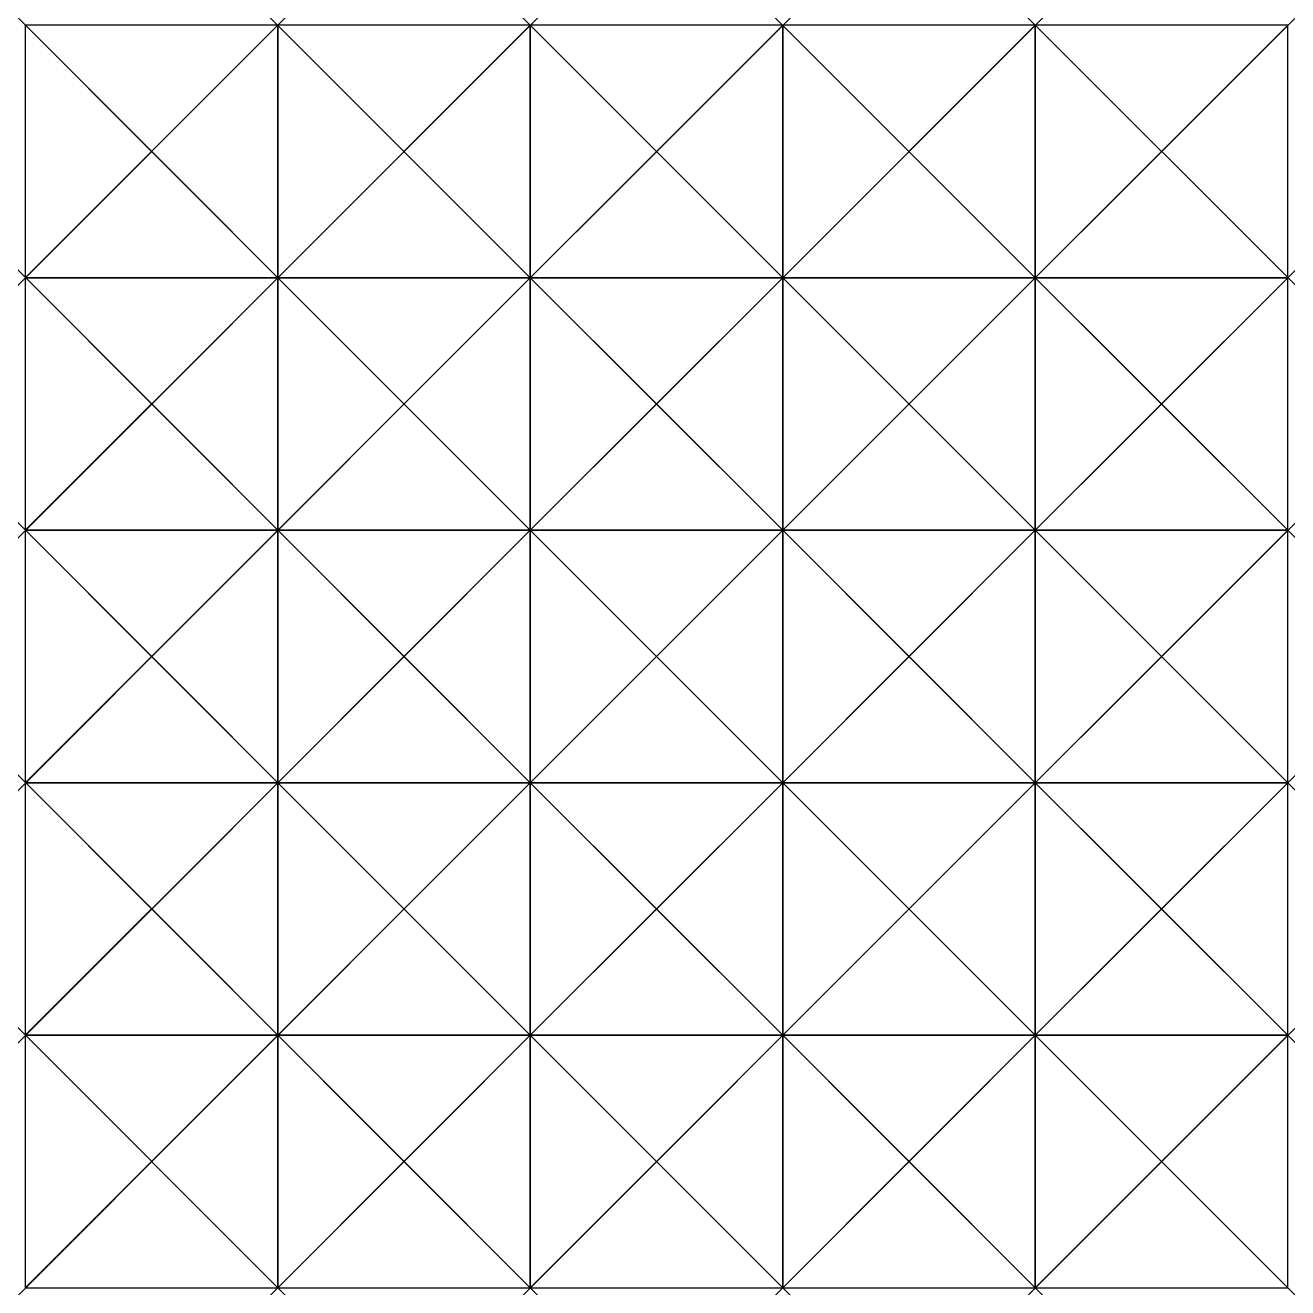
# Model space of a CAD drawing. Header units: metres. Extents: x 0 to 10, y 0 to 10.
import ezdxf

# ---------------------------------------------------------------- set-up
doc = ezdxf.new("R2010")
doc.units = ezdxf.units.M
doc.header["$PDMODE"] = 3
doc.header["$PDSIZE"] = 2.5

msp = doc.modelspace()

# ---------------------------------------------------------------- linework, layer by layer
at = {"color": 5}
for p in [(1, 9, 1), (3, 7, 1), (5, 5, 1), (7, 3, 1), (9, 1, 1)]:
    msp.add_point(p, dxfattribs=at)
at = {"color": 6}
for p in [(3, 9, 1.2), (5, 7, 1.2), (7, 5, 1.2), (9, 3, 1.2)]:
    msp.add_point(p, dxfattribs=at)
at = {"color": 7}
for p in [(5, 9, 1.4), (7, 7, 1.4), (9, 5, 1.4)]:
    msp.add_point(p, dxfattribs=at)
at = {"color": 1}
for p in [(7, 9, 1.6), (9, 7, 1.6), (1, 1, 0.2)]:
    msp.add_point(p, dxfattribs=at)
at = {"color": 2}
for p in [(9, 9, 1.8), (1, 3, 0.4), (3, 1, 0.4)]:
    msp.add_point(p, dxfattribs=at)
at = {"color": 4}
for p in [(1, 7, 0.8), (3, 5, 0.8), (5, 3, 0.8), (7, 1, 0.8)]:
    msp.add_point(p, dxfattribs=at)
at = {"color": 3}
for p in [(1, 5, 0.6), (3, 3, 0.6), (5, 1, 0.6)]:
    msp.add_point(p, dxfattribs=at)
at = {"layer": 'Surface', "color": 8}
for points in [[(0, 8, 0.8), (2, 8, 1), (2, 10, 1.2)], [(0, 8, 0.8), (2, 10, 1.2), (0, 10, 1)], [(2, 8, 1), (4, 8, 1.2), (4, 10, 1.4)], [(2, 8, 1), (4, 10, 1.4), (2, 10, 1.2)], [(4, 8, 1.2), (6, 8, 1.4), (6, 10, 1.6)], [(4, 8, 1.2), (6, 10, 1.6), (4, 10, 1.4)], [(6, 8, 1.4), (8, 8, 1.6), (8, 10, 1.8)], [(6, 8, 1.4), (8, 10, 1.8), (6, 10, 1.6)], [(8, 8, 1.6), (10, 8, 1.8), (10, 10, 2)], [(8, 8, 1.6), (10, 10, 2), (8, 10, 1.8)], [(0, 6, 0.6), (2, 6, 0.8), (2, 8, 1)], [(0, 6, 0.6), (2, 8, 1), (0, 8, 0.8)], [(2, 6, 0.8), (4, 6, 1), (4, 8, 1.2)], [(2, 6, 0.8), (4, 8, 1.2), (2, 8, 1)], [(4, 6, 1), (6, 6, 1.2), (6, 8, 1.4)], [(4, 6, 1), (6, 8, 1.4), (4, 8, 1.2)], [(6, 6, 1.2), (8, 6, 1.4), (8, 8, 1.6)], [(6, 6, 1.2), (8, 8, 1.6), (6, 8, 1.4)], [(8, 6, 1.4), (10, 6, 1.6), (10, 8, 1.8)], [(8, 6, 1.4), (10, 8, 1.8), (8, 8, 1.6)], [(0, 4, 0.4), (2, 4, 0.6), (2, 6, 0.8)], [(0, 4, 0.4), (2, 6, 0.8), (0, 6, 0.6)], [(2, 4, 0.6), (4, 4, 0.8), (4, 6, 1)], [(2, 4, 0.6), (4, 6, 1), (2, 6, 0.8)], [(4, 4, 0.8), (6, 4, 1), (6, 6, 1.2)], [(4, 4, 0.8), (6, 6, 1.2), (4, 6, 1)], [(6, 4, 1), (8, 4, 1.2), (8, 6, 1.4)], [(6, 4, 1), (8, 6, 1.4), (6, 6, 1.2)], [(8, 4, 1.2), (10, 4, 1.4), (10, 6, 1.6)], [(8, 4, 1.2), (10, 6, 1.6), (8, 6, 1.4)], [(0, 2, 0.2), (2, 2, 0.4), (2, 4, 0.6)], [(0, 2, 0.2), (2, 4, 0.6), (0, 4, 0.4)], [(2, 2, 0.4), (4, 2, 0.6), (4, 4, 0.8)], [(2, 2, 0.4), (4, 4, 0.8), (2, 4, 0.6)], [(4, 2, 0.6), (6, 2, 0.8), (6, 4, 1)], [(4, 2, 0.6), (6, 4, 1), (4, 4, 0.8)], [(6, 2, 0.8), (8, 2, 1), (8, 4, 1.2)], [(6, 2, 0.8), (8, 4, 1.2), (6, 4, 1)], [(8, 2, 1), (10, 2, 1.2), (10, 4, 1.4)], [(8, 2, 1), (10, 4, 1.4), (8, 4, 1.2)], [(0, 0), (2, 0, 0.2), (2, 2, 0.4)], [(0, 0), (2, 2, 0.4), (0, 2, 0.2)], [(2, 0, 0.2), (4, 0, 0.4), (4, 2, 0.6)], [(2, 0, 0.2), (4, 2, 0.6), (2, 2, 0.4)], [(4, 0, 0.4), (6, 0, 0.6), (6, 2, 0.8)], [(4, 0, 0.4), (6, 2, 0.8), (4, 2, 0.6)], [(6, 0, 0.6), (8, 0, 0.8), (8, 2, 1)], [(6, 0, 0.6), (8, 2, 1), (6, 2, 0.8)], [(8, 0, 0.8), (10, 0, 1), (10, 2, 1.2)], [(8, 0, 0.8), (10, 2, 1.2), (8, 2, 1)]]:
    msp.add_3dface(points, dxfattribs=at)

doc.saveas('drawing.dxf')
